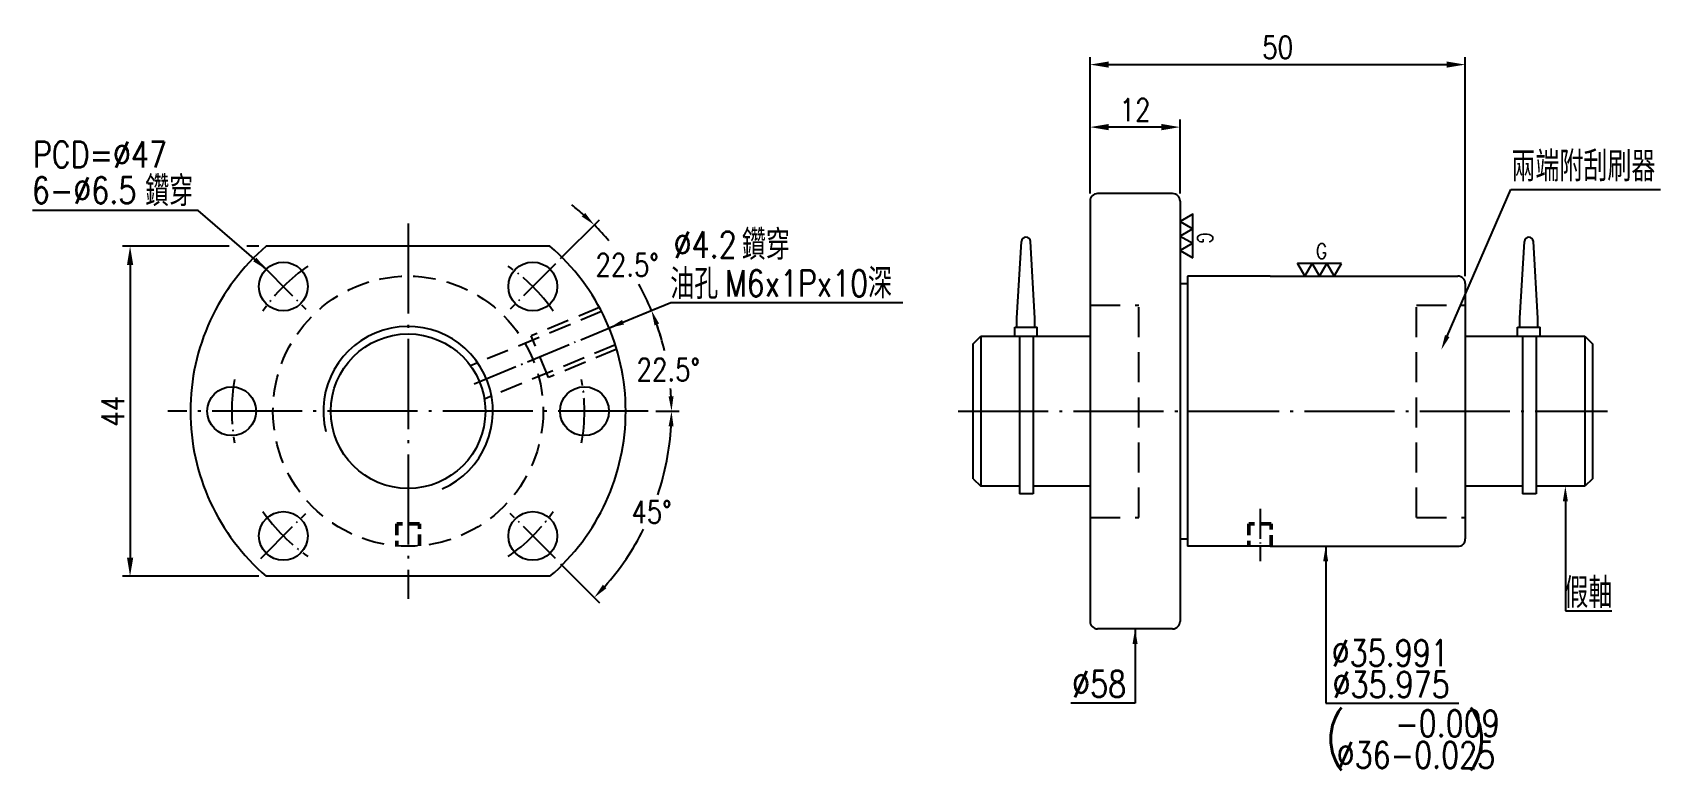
# Model space of a CAD drawing. Header units: millimetres. Extents: x 1183 to 1400, y 338 to 437.
import ezdxf
from ezdxf.enums import TextEntityAlignment as Align

# ---------------------------------------------------------------- set-up
doc = ezdxf.new("R2010")
doc.units = ezdxf.units.MM
doc.header["$LTSCALE"] = 10
doc.linetypes.add('C', pattern=[2.5625, 2, -0.25, 0.0625, -0.25])
doc.linetypes.add('H', pattern=[0.75, 0.5, -0.25])
doc.layers.get('0').update_dxf_attribs({"linetype": 'CONTINUOUS'})
doc.layers.get('DEFPOINTS').update_dxf_attribs({"linetype": 'CONTINUOUS'})
for name, color, linetype in [('04', 4, 'CONTINUOUS'), ('05', 5, 'H'), ('C', 1, 'C')]:
    doc.layers.add(name, color=color, linetype=linetype)
doc.layers.add('AM_5', color=3, linetype='CONTINUOUS', lineweight=25)
doc.layers.add('H', color=5, linetype='H', lineweight=50)
doc.styles.add('SIMPLEX', font='SIMPLEX.shx', dxfattribs={"width": 0.8, "height": 3, "bigfont": 'chineset.shx'})
doc.dimstyles.get("Standard").update_dxf_attribs({"dimscale": 0, "dimtxt": 3.5, "dimasz": 2.5, "dimexe": 1, "dimexo": 1, "dimgap": 1, "dimtad": 1, "dimdec": 3, "dimrnd": 0.0005, "dimdsep": 46, "dimtxsty": 'SIMPLEX', "dimcen": 0.09, "dimclrd": 6, "dimclre": 6, "dimclrt": 3, "dimadec": 1, "dimazin": 2, "dimtp": -0.1, "dimtm": 0.2, "dimtfac": 1, "dimtdec": 3, "dimtmove": 2, "dimatfit": 3, "dimfxl": 0, "dimtvp": 0.790698, "dimarcsym": 0})
doc.dimstyles.new('STANDARD$2', dxfattribs={"dimscale": 0, "dimtxt": 3.5, "dimasz": 2, "dimexe": 1, "dimexo": 1, "dimgap": 1, "dimtad": 0, "dimtih": 1, "dimtoh": 1, "dimdec": 3, "dimrnd": 0.0005, "dimdsep": 46, "dimtxsty": 'SIMPLEX', "dimcen": 0.09, "dimclrd": 6, "dimclre": 6, "dimclrt": 3, "dimadec": 1, "dimazin": 2, "dimtp": -0.1, "dimtm": 0.2, "dimtfac": 1, "dimtdec": 3, "dimtmove": 2, "dimatfit": 3, "dimfxl": 0, "dimtvp": 0.790698, "dimarcsym": 0})
doc.dimstyles.new('STANDARD$7', dxfattribs={"dimscale": 0, "dimtxt": 3.5, "dimasz": 2, "dimexe": 1, "dimexo": 1, "dimgap": 1, "dimtad": 1, "dimdec": 3, "dimrnd": 0.0005, "dimdsep": 46, "dimtxsty": 'SIMPLEX', "dimcen": 0.09, "dimclrd": 6, "dimclre": 6, "dimclrt": 3, "dimadec": 1, "dimazin": 2, "dimtp": -0.1, "dimtm": 0.2, "dimtfac": 1, "dimtdec": 3, "dimtmove": 2, "dimatfit": 3, "dimfxl": 0, "dimtvp": 0.790698, "dimarcsym": 0})

# ---------------------------------------------------------------- blocks, each defined once
blk = doc.blocks.new('*D60')
at = {"layer": 'AM_5', "color": 6, "lineweight": -2}
for p, q in [((1323.67, 415.32), (1323.67, 425.18)), ((1335.67, 415.32), (1335.67, 425.18)), ((1333.17, 424.18), (1326.17, 424.18))]:
    blk.add_line(p, q, dxfattribs=at)
at = {"layer": 'AM_5', "color": 6}
for points in [[(1326.17, 424.6), (1326.17, 423.76), (1323.67, 424.18)], [(1333.17, 424.6), (1333.17, 423.76), (1335.67, 424.18)]]:
    blk.add_solid(points, dxfattribs=at)
at = {"layer": 'DEFPOINTS', "color": 0}
for p in [(1323.67, 424.18), (1323.67, 414.32), (1335.67, 414.32)]:
    blk.add_point(p, dxfattribs=at)
at = {"layer": 'AM_5', "color": 3, "insert": (1329.67, 426.48), "char_height": 3, "attachment_point": 5, "style": 'SIMPLEX'}
blk.add_mtext('12', dxfattribs=at)
blk = doc.blocks.new('*D61')
at = {"layer": 'AM_5', "color": 6, "lineweight": -2}
for p, q in [((1323.67, 415.32), (1323.67, 433.51)), ((1326.17, 432.51), (1371.17, 432.51)), ((1373.67, 404.32), (1373.67, 433.51))]:
    blk.add_line(p, q, dxfattribs=at)
at = {"layer": 'AM_5', "color": 6}
for points in [[(1326.17, 432.93), (1326.17, 432.1), (1323.67, 432.51)], [(1371.17, 432.93), (1371.17, 432.1), (1373.67, 432.51)]]:
    blk.add_solid(points, dxfattribs=at)
at = {"layer": 'DEFPOINTS', "color": 0}
for p in [(1373.67, 432.51), (1323.67, 414.32), (1373.67, 403.32)]:
    blk.add_point(p, dxfattribs=at)
at = {"layer": 'AM_5', "color": 3, "insert": (1348.67, 434.81), "char_height": 3, "attachment_point": 5, "style": 'SIMPLEX'}
blk.add_mtext('50', dxfattribs=at)
blk = doc.blocks.new('*D62')
at = {"layer": 'AM_5', "color": 6, "lineweight": -2}
for p, q in [((1265.81, 386.32), (1268.91, 386.32)), ((1253.14, 365.99), (1258.33, 360.8))]:
    blk.add_line(p, q, dxfattribs=at)
for start, end in [(341.5095, 356.7344), (318.2656, 333.3705)]:
    blk.add_arc((1232.81, 386.32), 35.1, start, end, dxfattribs=at)
at = {"layer": 'AM_5', "color": 6}
for points in [[(1267.52, 384.33), (1268.18, 384.31), (1267.91, 386.32)], [(1259.24, 362.73), (1258.76, 363.19), (1257.63, 361.5)]]:
    blk.add_solid(points, dxfattribs=at)
at = {"layer": 'DEFPOINTS', "color": 0}
for p in [(1200.81, 386.32), (1264.81, 386.32), (1246.42, 372.71), (1263.2, 368.77), (1252.43, 366.7)]:
    blk.add_point(p, dxfattribs=at)
at = {"layer": 'AM_5', "color": 3, "insert": (1265.24, 372.89), "char_height": 3, "attachment_point": 5, "style": 'SIMPLEX'}
blk.add_mtext('45°', dxfattribs=at)
blk = doc.blocks.new('*D63')
at = {"layer": 'AM_5', "color": 6, "lineweight": -2}
for p, q in [((1208.98, 408.32), (1194.77, 408.32)), ((1212.92, 408.32), (1211.34, 408.32)), ((1195.77, 405.82), (1195.77, 366.82)), ((1212.92, 364.32), (1194.77, 364.32))]:
    blk.add_line(p, q, dxfattribs=at)
at = {"layer": 'AM_5', "color": 6}
for points in [[(1195.36, 405.82), (1196.19, 405.82), (1195.77, 408.32)], [(1195.36, 366.82), (1196.19, 366.82), (1195.77, 364.32)]]:
    blk.add_solid(points, dxfattribs=at)
at = {"layer": 'DEFPOINTS', "color": 0}
for p in [(1213.92, 408.32), (1195.77, 364.32), (1213.92, 364.32)]:
    blk.add_point(p, dxfattribs=at)
at = {"layer": 'AM_5', "color": 3, "insert": (1193.47, 386.32), "char_height": 3, "attachment_point": 5, "rotation": 90, "style": 'SIMPLEX'}
blk.add_mtext('44', dxfattribs=at)
blk = doc.blocks.new('lib')
at = {"layer": '04'}
for p, q in [((1.34, 2.32), (-1.34, 2.32)), ((-1.34, 2.32), (0, 0)), ((0, 0), (1.34, 2.32)), ((1.34, 2.32), (2.68, 0)), ((4.02, 2.32), (1.34, 2.32)), ((2.68, 0), (4.02, 2.32))]:
    blk.add_line(p, q, dxfattribs=at)
blk.add_lwpolyline([(-1.34, 2.32), (-4.02, 2.32), (-2.68, 0)], close=True, dxfattribs=at)
at = {"layer": '04', "style": 'SIMPLEX', "width": 0.8}
blk.add_text('G', height=2.8, dxfattribs=at).set_placement((-0.65, 4.57), align=Align.MIDDLE_LEFT)
blk = doc.blocks.new('*D64')
at = {"color": 6, "lineweight": -2}
for p, q in [((1261.32, 398.13), (1266.16, 400.13)), ((1265.81, 386.32), (1268.91, 386.32))]:
    blk.add_line(p, q, dxfattribs=at)
for start, end in [(13.2456, 19.2344), (3.2656, 4.9713)]:
    blk.add_arc((1232.81, 386.32), 35.1, start, end, dxfattribs=at)
at = {"color": 6}
for points in [[(1265.64, 397.76), (1266.26, 398), (1265.24, 399.75)], [(1268.18, 388.33), (1267.52, 388.31), (1267.91, 386.32)]]:
    blk.add_solid(points, dxfattribs=at)
at = {"layer": 'DEFPOINTS', "color": 0}
for p in [(1260.4, 397.75), (1266.71, 395.4), (1241.63, 389.97), (1200.81, 386.32), (1264.81, 386.32)]:
    blk.add_point(p, dxfattribs=at)
at = {"color": 3, "insert": (1267.47, 391.86), "char_height": 3, "attachment_point": 5, "style": 'SIMPLEX'}
blk.add_mtext('22.5°', dxfattribs=at)
blk = doc.blocks.new('*D65')
at = {"color": 6, "lineweight": -2}
for p, q in [((1253.14, 406.65), (1258.33, 411.84)), ((1261.32, 398.13), (1266.16, 400.13))]:
    blk.add_line(p, q, dxfattribs=at)
for start, end in [(48.2656, 51.5311), (40.3242, 45), (22.5, 28.8617), (15.9689, 19.2344)]:
    blk.add_arc((1232.81, 386.32), 35.1, start, end, dxfattribs=at)
at = {"color": 6}
for points in [[(1256.4, 412.75), (1255.94, 412.27), (1257.63, 411.14)], [(1265.64, 397.76), (1266.26, 398), (1265.24, 399.75)]]:
    blk.add_solid(points, dxfattribs=at)
at = {"layer": 'DEFPOINTS', "color": 0}
for p in [(1252.43, 405.94), (1263.2, 403.87), (1246.42, 399.93), (1260.4, 397.75), (1241.63, 389.97)]:
    blk.add_point(p, dxfattribs=at)
at = {"color": 3, "insert": (1261.99, 405.82), "char_height": 3, "attachment_point": 5, "style": 'SIMPLEX'}
blk.add_mtext('22.5°', dxfattribs=at)

msp = doc.modelspace()

# ---------------------------------------------------------------- linework, layer by layer
for p, q in [((1323.673, 414.3211), (1323.673, 358.3211)), ((1334.673, 415.3211), (1324.673, 415.3211)), ((1335.673, 414.3211), (1335.673, 369.3211)), ((1251.7053, 408.3211), (1213.9164, 408.3211)), ((1313.9351, 398.7211), (1314.5358, 408.9286)), ((1316.3351, 398.7211), (1315.7344, 408.9286)), ((1380.9422, 398.7211), (1381.5429, 408.9286)), ((1383.3422, 398.7211), (1382.7415, 408.9286)), ((1336.673, 404.3211), (1336.673, 369.3211)), ((1347.673, 404.3211), (1336.673, 404.3211)), ((1347.673, 404.3211), (1372.673, 404.3211)), ((1335.673, 403.3211), (1336.673, 403.3211)), ((1373.673, 403.3211), (1373.673, 369.3211)), ((1313.6351, 397.5211), (1316.6351, 397.5211)), ((1313.6351, 396.3211), (1313.6351, 397.5211)), ((1313.9351, 397.5211), (1313.9351, 398.7211)), ((1316.3351, 397.5211), (1316.3351, 398.7211)), ((1316.6351, 396.3211), (1316.6351, 397.5211)), ((1380.6422, 397.5211), (1383.6422, 397.5211)), ((1380.6422, 396.3211), (1380.6422, 397.5211)), ((1380.9422, 397.5211), (1380.9422, 398.7211)), ((1383.3422, 397.5211), (1383.3422, 398.7211)), ((1383.6422, 396.3211), (1383.6422, 397.5211)), ((1308.1043, 395.3211), (1309.1043, 396.3211)), ((1308.1043, 377.3211), (1308.1043, 395.3211)), ((1309.1043, 396.3211), (1323.673, 396.3211)), ((1309.1043, 396.3211), (1309.1043, 376.3211)), ((1313.6351, 396.3211), (1316.6351, 396.3211)), ((1314.2852, 396.3211), (1314.2852, 375.3211)), ((1316.0852, 396.3211), (1316.0852, 375.3211)), ((1373.673, 396.3211), (1389.6114, 396.3211)), ((1380.6422, 396.3211), (1383.6422, 396.3211)), ((1381.2923, 396.3211), (1381.2923, 375.3211)), ((1383.0923, 396.3211), (1383.0923, 375.3211)), ((1389.6114, 396.3211), (1390.6114, 395.3211)), ((1389.6114, 396.3211), (1389.6114, 376.3211)), ((1390.6114, 395.3211), (1390.6114, 377.3211)), ((1308.1043, 377.3211), (1309.1043, 376.3211)), ((1314.2852, 376.3211), (1309.1043, 376.3211)), ((1316.0852, 375.3211), (1314.2852, 375.3211)), ((1323.673, 376.3211), (1316.0852, 376.3211)), ((1381.2923, 376.3211), (1373.673, 376.3211)), ((1383.0923, 375.3211), (1381.2923, 375.3211)), ((1389.6114, 376.3211), (1383.0923, 376.3211)), ((1390.6114, 377.3211), (1389.6114, 376.3211)), ((1335.673, 369.3211), (1336.673, 369.3211)), ((1335.673, 369.3211), (1335.673, 358.3211)), ((1336.673, 369.3211), (1336.673, 368.3211)), ((1347.673, 368.3211), (1336.673, 368.3211)), ((1347.673, 368.3211), (1372.673, 368.3211)), ((1251.7053, 364.3211), (1213.9164, 364.3211)), ((1334.673, 357.3211), (1324.673, 357.3211))]:
    msp.add_line(p, q)
at = {"color": 6}
for p, q in [((1371.2663, 396.3432), (1379.7523, 415.8706)), ((1379.7523, 415.8706), (1399.6694, 415.8706)), ((1267.7986, 400.8135), (1298.7106, 400.8135)), ((1387.0018, 374.3211), (1387.0018, 359.7189)), ((1355.0677, 368.3211), (1355.0677, 347.424)), ((1387.0018, 359.7189), (1393.173, 359.7189)), ((1329.673, 357.3211), (1329.673, 347.424)), ((1329.673, 347.424), (1321.111, 347.424)), ((1355.0677, 347.424), (1372.824, 347.424))]:
    msp.add_line(p, q, dxfattribs=at)
for centre, radius in [((1216.1939, 402.9381), 3.25), ((1249.4279, 402.9381), 3.25), ((1232.8109, 386.3211), 10.3), ((1209.3109, 386.3211), 3.25), ((1256.3109, 386.3211), 3.25), ((1216.1939, 369.7041), 3.25), ((1249.4279, 369.7041), 3.25)]:
    msp.add_circle(centre, radius)
for centre, radius, start, end in [((1324.673, 414.3211), 1, 90, 180), ((1334.673, 414.3211), 1, 0, 90), ((1232.8109, 386.3211), 29, 130.657249, 229.342751), ((1232.8109, 386.3211), 29, 310.657249, 49.342751), ((1315.1351, 408.8998), 0.6, 2.753997, 177.246003), ((1382.1422, 408.8998), 0.6, 2.753997, 177.246003), ((1372.673, 403.3211), 1, 0, 90), ((1372.673, 369.3211), 1, 270, 0), ((1324.673, 358.3211), 1, 180, 270), ((1334.673, 358.3211), 1, 270, 0)]:
    msp.add_arc(centre, radius, start, end)
for points in [[(1371.572, 396.2104), (1370.9606, 396.4761), (1370.4692, 394.5089)], [(1386.6685, 374.3211), (1387.3351, 374.3211), (1387.0018, 376.3211)], [(1354.7344, 366.3211), (1355.401, 366.3211), (1355.0677, 368.3211)], [(1329.3397, 355.3211), (1330.0064, 355.3211), (1329.673, 357.3211)]]:
    msp.add_solid(points, dxfattribs=at)
at = {"layer": '04'}
msp.add_arc((1232.8109, 386.3211), 11.3, 293.728746, 193.935444, dxfattribs=at)
at = {"layer": '05', "ltscale": 0.6}
for p, q in [((1258.593, 399.5982), (1241.1465, 392.3716)), ((1258.3116, 400.131), (1249.2166, 396.3637)), ((1260.4299, 395.1635), (1242.9834, 387.9369)), ((1251.5127, 390.8204), (1249.2166, 396.3637)), ((1260.6077, 394.5877), (1251.5127, 390.8204))]:
    msp.add_line(p, q, dxfattribs=at)
at = {"layer": '05', "ltscale": 0.8}
for p, q in [((1323.673, 400.4711), (1330.173, 400.4711)), ((1330.173, 372.1711), (1330.173, 400.4711)), ((1367.173, 400.4711), (1373.673, 400.4711)), ((1367.173, 372.1711), (1367.173, 400.4711)), ((1323.673, 372.1711), (1330.173, 372.1711)), ((1367.173, 372.1711), (1373.673, 372.1711))]:
    msp.add_line(p, q, dxfattribs=at)
at = {"layer": '05', "ltscale": 0.6}
msp.add_circle((1232.8109, 386.3211), 18, dxfattribs=at)
at = {"layer": 'C', "ltscale": 0.6}
for p, q in [((1232.8109, 411.3211), (1232.8109, 361.3211)), ((1264.8109, 386.3211), (1200.8109, 386.3211)), ((1306.1043, 386.3211), (1392.6114, 386.3211))]:
    msp.add_line(p, q, dxfattribs=at)
at = {"layer": 'C', "ltscale": 0.3}
for p, q in [((1213.1887, 405.9433), (1219.1991, 399.9329)), ((1252.4331, 405.9433), (1246.4227, 399.9329)), ((1241.625, 389.972), (1260.3978, 397.748)), ((1213.1887, 366.6989), (1219.1991, 372.7093)), ((1252.4331, 366.6989), (1246.4227, 372.7093))]:
    msp.add_line(p, q, dxfattribs=at)
at = {"layer": 'C', "ltscale": 0.2}
msp.add_line((1346.323, 373.3211), (1346.323, 366.3211), dxfattribs=at)
at = {"layer": 'C', "ltscale": 0.3}
for start, end in [(124.623824, 145.376176), (34.623824, 55.376176), (169.623824, 190.376176), (349.623824, 10.376176), (214.623824, 235.376176), (304.623824, 325.376176)]:
    msp.add_arc((1232.8109, 386.3211), 23.5, start, end, dxfattribs=at)
at = {"layer": 'DEFPOINTS', "color": 0, "linetype": 'ByBlock'}
msp.add_point((1373.673, 372.1711), dxfattribs=at)
msp.add_point((1373.673, 372.1711), dxfattribs=at)
at = {"layer": 'H', "ltscale": 0.3}
for p, q in [((1234.3109, 371.3211), (1231.3109, 371.3211)), ((1231.3109, 371.3211), (1231.3109, 368.3837)), ((1234.3109, 368.3837), (1234.3109, 371.3211)), ((1347.823, 371.3211), (1344.823, 371.3211)), ((1344.823, 371.3211), (1344.823, 368.3211)), ((1347.823, 368.3211), (1347.823, 371.3211))]:
    msp.add_line(p, q, dxfattribs=at)

# ---------------------------------------------------------------- block references
at = {"lineweight": 0, "xscale": 0.7279999999999944, "yscale": 0.7279999999999944, "zscale": 0.7279999999999944, "rotation": 270}
msp.add_blockref('lib', (1335.673, 409.6691), dxfattribs=at)
at = {"lineweight": 0, "xscale": 0.7279999999999998, "yscale": 0.7279999999999998, "zscale": 0.7279999999999998}
msp.add_blockref('lib', (1354.2559, 404.3211), dxfattribs=at)

# ---------------------------------------------------------------- texts
at = {"color": 3, "style": 'SIMPLEX'}
for s, insert, char_height, attachment_point in [('PCD=%%C47', (1182.8084, 418.7845), 3.5, 7), ('兩端附刮刷器', (1399.0039, 416.9383), 4, 9), ('6-%%C6.5', (1182.6912, 414.0128), 3.5, 7), ('鑽穿', (1204.1801, 413.6301), 4, 9), ('%%c4.2', (1268.1875, 406.7784), 3.5, 7), ('鑽穿', (1283.6824, 406.4803), 4, 9), ('油孔', (1274.1339, 401.275), 4, 9), ('深', (1297.2815, 401.3703), 4, 9), ('M6x1Px10', (1275.037, 401.6135), 3.5, 7), ('假軸', (1390.0659, 362.1048), 4, 5), ('%%C35.991', (1355.8648, 352.3675), 3.5, 7), ('%%c58', (1328.4836, 348.224), 3.5, 9), ('%%C35.975', (1355.9859, 348.1527), 3.5, 7), ('{\\W0.85;(     )}', (1354.9689, 338.453), 5.5, 7), ('-0.009', (1364.334, 342.9642), 3.5, 7), ('%%c36-0.025', (1356.5271, 338.7494), 3.5, 7)]:
    msp.add_mtext(s, dxfattribs=dict(at, insert=insert, char_height=char_height, attachment_point=attachment_point))

# ---------------------------------------------------------------- dimensions: what is measured, and where the dimension line sits
dim = msp.add_angular_dim_2l(base=(1263.2046, 403.8689), line1=((1252.4331, 405.9433), (1246.4227, 399.9329)), line2=((1241.625, 389.972), (1260.3978, 397.748)), dimstyle='STANDARD$2', override={"dimscale": 1, "dimarcsym": 1})
dim.commit()
dim.dimension.update_dxf_attribs({"geometry": '*D65', "text_midpoint": (1261.9918, 405.8192)})
dim = msp.add_angular_dim_2l(base=(1266.7107, 395.4045), line1=((1264.8109, 386.3211), (1200.8109, 386.3211)), line2=((1241.625, 389.972), (1260.3978, 397.748)), dimstyle='STANDARD$2', override={"dimscale": 1, "dimtmove": 0, "dimarcsym": 1})
dim.commit()
dim.dimension.update_dxf_attribs({"geometry": '*D64', "text_midpoint": (1267.4663, 391.8624), "dimtype": 162})
at = {"layer": 'AM_5'}
dim = msp.add_linear_dim(base=(1373.673, 432.5119), p1=(1323.673, 414.3211), p2=(1373.673, 403.3211), dimstyle='Standard', override={"dimscale": 1, "dimgap": 0.8, "dimrnd": 0, "dimtmove": 0}, dxfattribs=at)
dim.commit()
dim.dimension.update_dxf_attribs({"geometry": '*D61', "text_midpoint": (1348.673, 432.5119), "dimtype": 160})
dim = msp.add_linear_dim(base=(1323.673, 424.1798), p1=(1335.673, 414.3211), p2=(1323.673, 414.3211), dimstyle='Standard', override={"dimscale": 1, "dimgap": 0.8, "dimrnd": 0, "dimtmove": 0}, dxfattribs=at)
dim.commit()
dim.dimension.update_dxf_attribs({"geometry": '*D60', "text_midpoint": (1329.673, 426.4798)})
dim = msp.add_linear_dim(base=(1195.7726, 364.3211), p1=(1213.9164, 408.3211), p2=(1213.9164, 364.3211), angle=270, dimstyle='Standard', override={"dimscale": 1, "dimgap": 0.8, "dimrnd": 0, "dimtmove": 0}, dxfattribs=at)
dim.commit()
dim.dimension.update_dxf_attribs({"geometry": '*D63', "text_midpoint": (1195.7726, 386.3211), "dimtype": 160})
dim = msp.add_angular_dim_2l(base=(1263.2046, 368.7733), line1=((1264.8109, 386.3211), (1200.8109, 386.3211)), line2=((1252.4331, 366.6989), (1246.4227, 372.7093)), dimstyle='STANDARD$2', override={"dimscale": 1, "dimgap": 0.8, "dimrnd": 0, "dimtmove": 0}, dxfattribs=at)
dim.commit()
dim.dimension.update_dxf_attribs({"geometry": '*D62', "text_midpoint": (1265.235, 372.8906)})

# ---------------------------------------------------------------- leaders
for points in [[(1213.8958, 405.2362), (1204.8465, 413.0733), (1182.7777, 413.0733)], [(1259.6034, 397.4189), (1267.7986, 400.8135)]]:
    msp.add_leader(points, dimstyle='STANDARD$7', override={"dimscale": 1, "dimtad": 0, "dimarcsym": 1})

doc.saveas('drawing.dxf')
